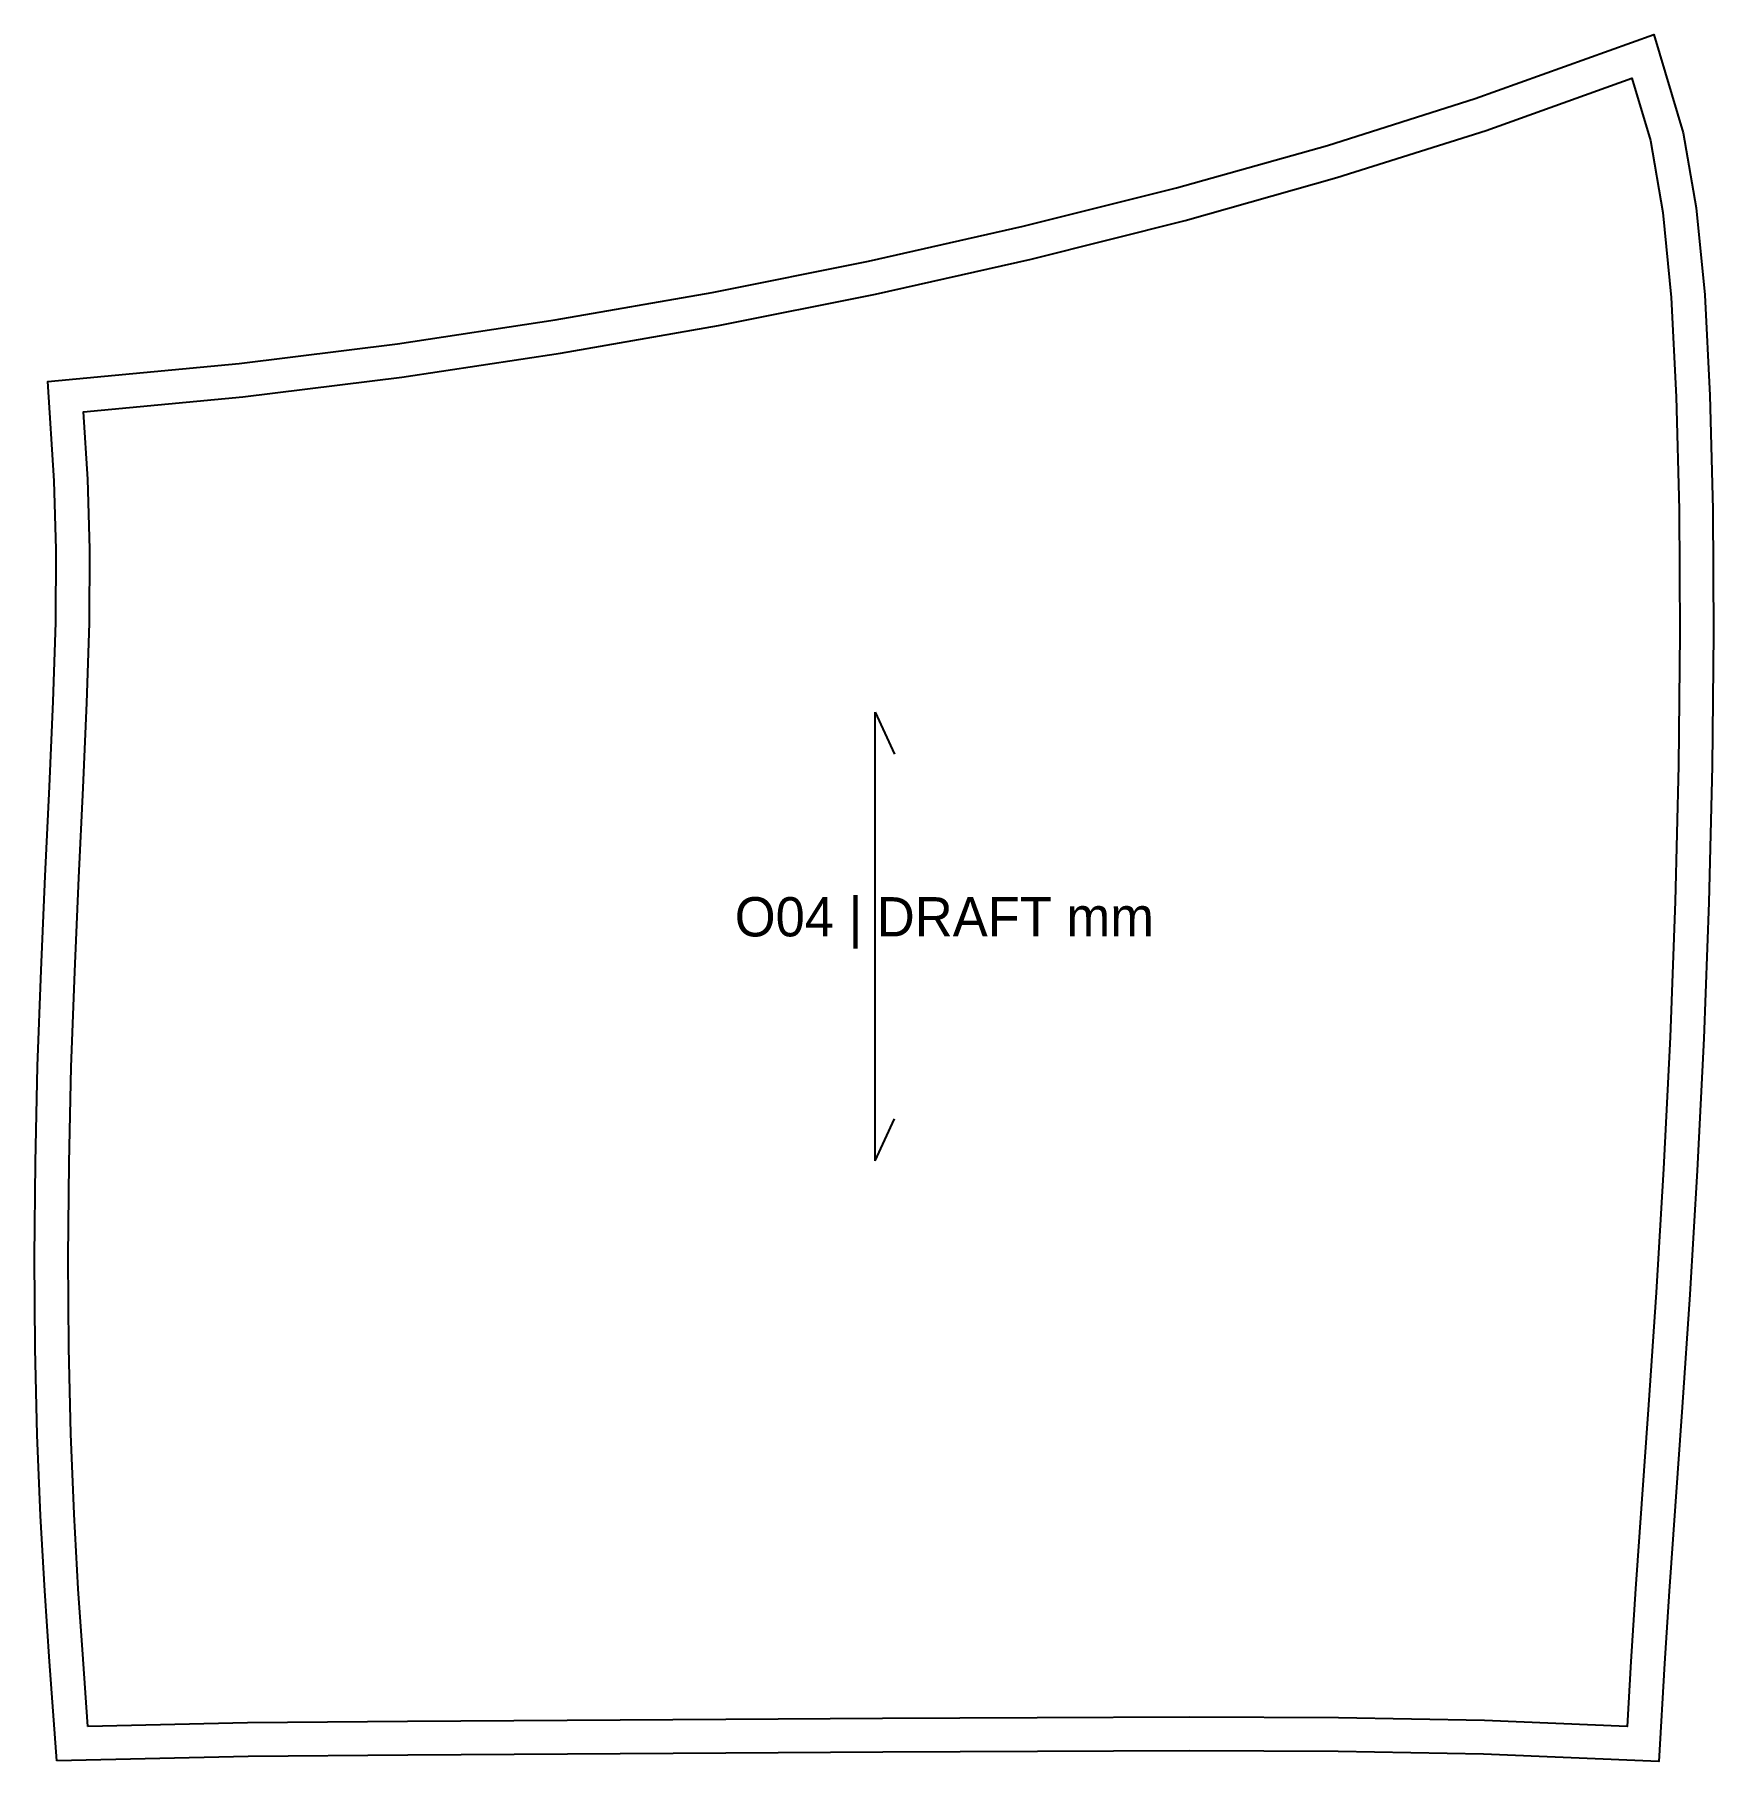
# Model space of a CAD drawing. Header units: millimetres. Extents: x -12 to 587, y -12 to 603.
import ezdxf

# ---------------------------------------------------------------- set-up
doc = ezdxf.new("R2010")
doc.units = ezdxf.units.MM
for name, color, linetype in [('CUT', 7, 'Continuous'), ('GRAIN', 1, 'Continuous'), ('LABEL', 7, 'Continuous'), ('SEW', 3, 'Continuous')]:
    doc.layers.add(name, color=color, linetype=linetype)

msp = doc.modelspace()

# ---------------------------------------------------------------- linework, layer by layer
at = {"layer": 'CUT'}
msp.add_lwpolyline([(-4.1, -12.26), (-6.66, 23.2), (-8.38, 48.3), (-9.88, 75.12), (-11.04, 103.95), (-11.77, 134.79), (-12, 167.33), (-11.7, 201.08), (-10.9, 235.41), (-9.68, 269.64), (-8.2, 303.09), (-6.66, 335.15), (-5.33, 365.37), (-4.46, 393.52), (-4.29, 419.62), (-4.98, 444.09), (-7.31, 479.47), (60.97, 485.94), (117.34, 492.95), (173.57, 501.45), (229.58, 511.28), (285.26, 522.41), (340.47, 534.82), (395.06, 548.55), (448.86, 563.68), (501.61, 580.34), (565.21, 603.19), (575.72, 568.13), (580.37, 541.38), (583.38, 510.37), (585.26, 474.52), (586.27, 434.02), (586.51, 389.61), (586.02, 342.41), (584.83, 293.79), (583.02, 245.21), (580.7, 198.15), (578.07, 153.98), (575.37, 113.84), (572.86, 78.52), (570.73, 48.25), (569.05, 22.43), (567.02, -12.47), (504.55, -9.91), (452.74, -8.97), (399.68, -8.74), (345.5, -8.88), (290.37, -9.18), (234.46, -9.52), (177.95, -9.84), (121.08, -10.18), (64.15, -10.7), (-4.1, -12.26)], close=True, dxfattribs=at)
at = {"layer": 'GRAIN'}
for p, q in [((287.62, 201.66), (287.62, 361.66)), ((287.62, 361.66), (294.62, 346.66)), ((287.62, 201.66), (294.62, 216.66))]:
    msp.add_line(p, q, dxfattribs=at)
at = {"layer": 'SEW'}
msp.add_lwpolyline([(7.05, 0), (5.31, 24.04), (3.6, 49.04), (2.11, 75.69), (0.95, 104.33), (0.23, 134.97), (0, 167.32), (0.3, 200.89), (1.1, 235.06), (2.31, 269.16), (3.79, 302.53), (5.32, 334.6), (6.66, 364.92), (7.54, 393.29), (7.71, 419.75), (7.01, 444.65), (5.43, 468.63), (62.28, 474.01), (118.98, 481.06), (175.51, 489.6), (231.79, 499.49), (287.75, 510.67), (343.25, 523.14), (398.15, 536.95), (452.29, 552.17), (505.45, 568.96), (557.35, 587.61), (564.02, 565.37), (568.47, 539.77), (571.41, 509.47), (573.27, 474.06), (574.27, 433.84), (574.51, 389.64), (574.02, 342.62), (572.84, 294.16), (571.03, 245.72), (568.72, 198.8), (566.09, 154.73), (563.4, 114.67), (560.89, 79.37), (558.76, 49.06), (557.08, 23.17), (555.73, 0), (504.9, 2.09), (452.87, 3.03), (399.69, 3.26), (345.46, 3.12), (290.3, 2.82), (234.39, 2.48), (177.88, 2.16), (120.99, 1.82), (63.95, 1.3)], close=True, dxfattribs=at)

# ---------------------------------------------------------------- texts
at = {"layer": 'LABEL'}
msp.add_text('O04 | DRAFT mm', height=14, dxfattribs=at).set_placement((237.62, 281.66))

doc.saveas('drawing.dxf')
